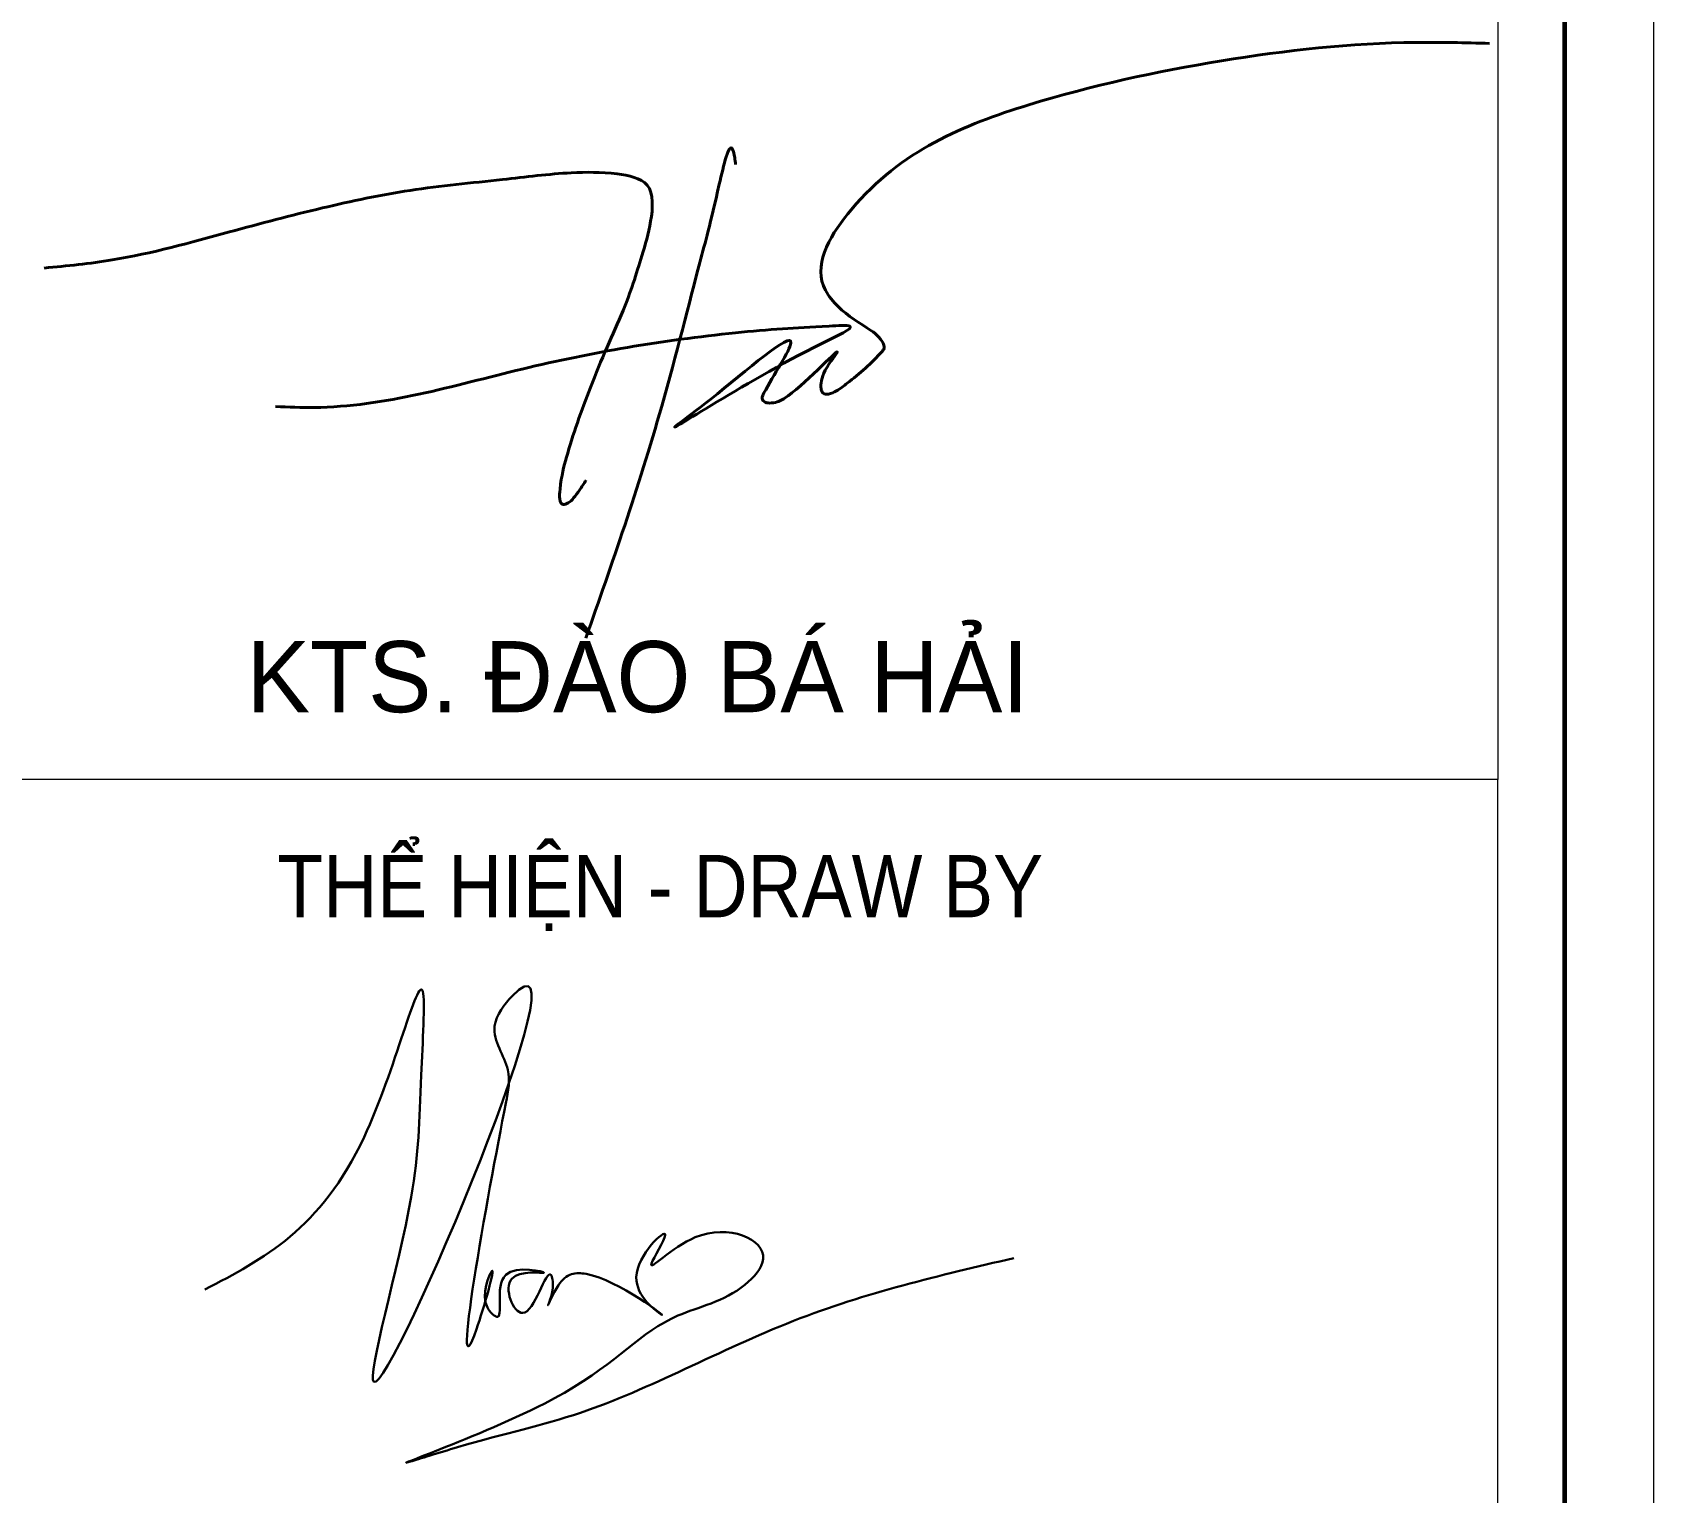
# Model space of a CAD drawing. Header units: millimetres. Extents: x 142758 to 365363, y -504867 to -415100.
# Drawn here: x 242236 to 244241, y -473476 to -471670 of the extents above; entities that cross this region are included whole.
import ezdxf
from ezdxf.enums import TextEntityAlignment as Align

# ---------------------------------------------------------------- set-up
doc = ezdxf.new("R2010")
doc.units = ezdxf.units.MM
doc.header["$LTSCALE"] = 20
doc.header["$MEASUREMENT"] = 0
doc.layers.get('Defpoints').update_dxf_attribs({"color": 1})
for name, color, linetype, lineweight in [('cat2', 22, 'Continuous', 40), ('ISO', 153, 'Continuous', 13), ('LC Net thay', 7, 'Continuous', 25), ('LC Text1', 3, 'Continuous', 20)]:
    doc.layers.add(name, color=color, linetype=linetype, lineweight=lineweight)
doc.layers.add('Khungten_LCDI', color=7, linetype='Continuous')
doc.styles.add('Khungten', font='VHAVAN.TTF', dxfattribs={"width": 0.9, "height": 5000})
doc.styles.add('Title', font='VHBLACK.TTF', dxfattribs={"width": 0.8})
doc.styles.add('VNAVANTH', font='VHAVANB.TTF', dxfattribs={"width": 0.6})

# ---------------------------------------------------------------- blocks, each defined once
blk = doc.blocks.new('chu ky hai')
at = {"layer": 'cat2'}
for points in [[(-7108, -1180), (-6432, -1197), (-2775, -522), (976, 115), (1801, 186), (2622, 234), (2986, 231), (2480, -78), (-30, -1486), (540, -1049), (1949, -60), (1474, -942), (1449, -999), (1449, -1057), (1477, -1093), (1572, -1118), (1707, -1098), (1898, -993), (2754, -240), (2527, -595), (2479, -768), (2477, -864), (2515, -945), (2607, -960), (2750, -905), (2939, -770), (3555, -206), (3585, -163), (3551, -35), (3281, 205), (2716, 642), (2520, 942), (3011, 2284), (6131, 4121), (9514, 4894), (12933, 5218), (14228, 5200)], [(975, 3070), (960, 3197), (924, 3338), (690, 2725), (349, 1352), (-322, -1171), (-1656, -5247)], [(-11175, 1253), (-9978, 1396), (-7921, 1888), (-6284, 2309), (-4744, 2618), (-3121, 2809), (-1911, 2927), (-1107, 2906), (-579, 2709), (-517, 2075), (-671, 1470), (-1000, 507), (-1282, -135), (-1576, -846), (-1805, -1465), (-1996, -2070), (-2109, -2631), (-2056, -2899), (-1967, -2874), (-1871, -2786), (-1768, -2651), (-1653, -2476)]]:
    blk.add_spline(points, degree=3, dxfattribs=at)
blk = doc.blocks.new('Nha o can bo nhan vien Trung doan')
at = {"layer": 'Defpoints', "lineweight": 0}
blk.add_lwpolyline([(-1200, -14850), (-1200, 14850), (40800, 14850), (40800, -14850)], close=True, dxfattribs=at)
at = {"layer": 'ISO', "lineweight": 30}
blk.add_spline([(37541.3, -4682.4), (37899.4, -4339.7), (38031.3, -4012.3), (38027.6, -4200.5), (38005.2, -4475), (37921.5, -4890.5), (38232.1, -4023), (38193, -4090.6), (38222.8, -4188.6), (38218, -4263.8), (38152.1, -4771.5), (38186.5, -4641.3), (38176.9, -4723.4), (38196.9, -4743.7), (38218.1, -4649.9), (38304, -4644.8), (38231.6, -4658.2), (38255.9, -4735.4), (38319.6, -4649.6), (38323.8, -4678), (38313.1, -4718.1), (38336.4, -4673.1), (38366.1, -4648.3), (38399.2, -4647.5), (38567.8, -4738.6), (38511.7, -4654.7), (38576.8, -4560.3), (38546, -4624), (38644.2, -4565.2), (38797.3, -4613.9), (38755.9, -4672.1), (38605.4, -4741.3), (38350.2, -4914.6), (38003.5, -5069.7), (38109.8, -5037.2), (38386, -4959.7), (38865.2, -4753.3), (39360.8, -4612)], degree=3, dxfattribs=at)
at = {"layer": 'Khungten_LCDI', "color": 5, "lineweight": 25}
blk.add_line((40600, -14650), (40600, 14650), dxfattribs=at)
at = {"layer": 'Khungten_LCDI', "color": 5, "lineweight": 60}
blk.add_lwpolyline([(0, -14650), (0, 14650), (40600, 14650), (40600, -14650)], close=True, dxfattribs=at)
at = {"layer": 'Khungten_LCDI', "color": 9, "lineweight": 15}
for points in [[(36750, -1521.9), (40450, -1521.9), (40450, -3535.5), (36750, -3535.5)], [(36750, -1521.9), (40450, -1521.9), (40450, -3535.5), (36750, -3535.5)], [(36750, -5526.4), (40450, -5526.4), (40450, -3535.5), (36750, -3535.5)]]:
    blk.add_lwpolyline(points, close=True, dxfattribs=at)
at = {"layer": 'cat2', "xscale": 0.128, "yscale": 0.128, "zscale": 0.128}
blk.add_blockref('chu ky hai', (38610.1, -2545.8), dxfattribs=at)
at = {"color": 7, "style": 'VNAVANTH'}
blk.add_text('kts. ®µo b¸ h¶i', height=160, dxfattribs=at).set_placement((38514.7, -3384.3), align=Align.CENTER)
at = {"color": 7, "style": 'Khungten', "width": 0.9}
blk.add_text('thÓ hiÖn - draw by', height=140, dxfattribs=at).set_placement((38565.6, -3845.4), align=Align.CENTER)
at = {"color": 7, "style": 'Khungten', "width": 0.8}
for tag, p in [('REVISION', (39498.8, -10746.3)), ('NGAYHT', (39546.1, -11609.4))]:
    blk.add_attdef(tag, text='', height=200, dxfattribs=at).set_placement(p, align=Align.CENTER)
at = {"layer": 'LC Text1', "style": 'Title', "width": 1.485915}
for tag, p, p2 in [('TENBANVE1', (36912.7, -8885.8), (40339.1, -8885.8)), ('TENBANVE2', (36912.7, -9562.5), (40339.1, -9562.5))]:
    blk.add_attdef(tag, text='', height=250, dxfattribs=at).set_placement(p, p2, align=Align.FIT)
at = {"layer": 'LC Text1', "style": 'Title', "width": 0.7}
blk.add_attdef('SOBANVE', text='', height=250, dxfattribs=at).set_placement((39562, -13896.2), align=Align.CENTER)

msp = doc.modelspace()

# ---------------------------------------------------------------- block references
at = {"layer": 'LC Net thay', "xscale": 0.55, "yscale": 0.55, "zscale": 0.55}
msp.add_blockref('Nha o can bo nhan vien Trung doan', (221801.3, -470649.3), dxfattribs=at)

doc.saveas('drawing.dxf')
